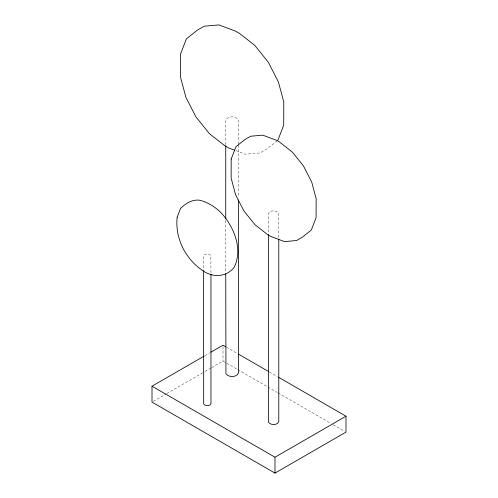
<?xml version="1.0" encoding="UTF-8"?>
<svg xmlns="http://www.w3.org/2000/svg" width="498" height="498" viewBox="0 0 498 498"><rect width="100%" height="100%" fill="white"/><g stroke="black" fill="none" stroke-linecap="round" stroke-linejoin="round"><path stroke-width="0.37" stroke-dasharray="2.49 1.87" d="M277.305 140.697L267.003 148.927L260.087 152.923L245.39 154.237L235.94 150.701M204.921 355.653L209.614 352.945M153.347 401.32L166.071 393.974M166.743 393.588L204.255 371.931M204.921 371.539L210.953 368.059M211.625 367.673L223.011 361.1L237.123 369.248M226.372 347.15L237.123 353.362M269.381 371.981L277.448 376.637M237.795 369.634L267.364 386.709M268.036 387.095L277.448 392.53M278.121 392.916L330.541 423.182M333.224 424.732L344.653 431.33M278.78 237.478L278.625 213.107C276.365 210.007 270.078 209.963 268.385 213.623L268.385 233.842M238.38 144.165L238.187 119.613C235.442 115.847 227.804 115.791 225.75 120.242L225.75 145.08M238.38 144.943L238.38 196.953M225.75 220.377L225.75 272.381M223.011 346.726L223.011 361.1M210.959 272.587L210.847 255.549C209.241 253.351 204.778 253.32 203.576 255.916L203.576 269.885"/><path stroke-width="0.75" d="M277.909 140.212L283.717 125.147L283.773 102.022L278.413 81.921L268.335 62.244L254.764 45.355L239.326 33.304L235.591 31.144L218.883 24.9L204.186 26.213L197.264 30.21L186.358 38.919L180.556 53.983L180.494 77.109L185.86 97.21L195.932 116.893L209.502 133.775L224.94 145.833L228.675 147.987L234.49 150.159M278.793 377.416L345.998 416.216L345.998 432.102L274.989 473.1L152.002 402.098L152.002 386.205L204.255 356.039M210.953 352.173L223.011 345.214L225.7 346.764M152.002 386.205L274.989 457.214L345.998 416.216M238.467 354.134L268.708 371.595M278.78 239.034L278.78 421.781C277.093 425.441 270.8 425.392 268.546 422.298L268.385 234.62M274.989 457.214L274.989 473.1M238.38 200.053L238.38 373.158C236.326 377.602 228.688 377.546 225.943 373.786L225.75 273.937M225.75 145.858L225.75 218.821M210.959 274.137L210.959 403.71C209.758 406.306 205.294 406.275 203.688 404.077L203.576 270.657M177.164 217.196C174.823 238.156 185.586 259.402 203.103 270.868C213.194 277.872 225.968 277.137 234.06 267.588C243.354 248.9 233.867 226.366 220.533 212.16C214.482 206.564 207.635 202.194 199.561 200.202C191.973 199.343 185.791 203.352 180.556 208.394L177.164 217.196M231.184 159.086L231.14 178.122L235.554 194.668L243.846 210.866L255.013 224.76L267.719 234.683L270.794 236.457L284.545 241.598L296.646 240.515L302.336 237.229L311.318 230.057L316.093 217.663L316.137 198.627L311.729 182.081L303.438 165.884L292.264 151.99L279.559 142.067L276.49 140.293L262.732 135.151L250.637 136.234L244.941 139.521L235.965 146.692L231.184 159.086"/></g></svg>
